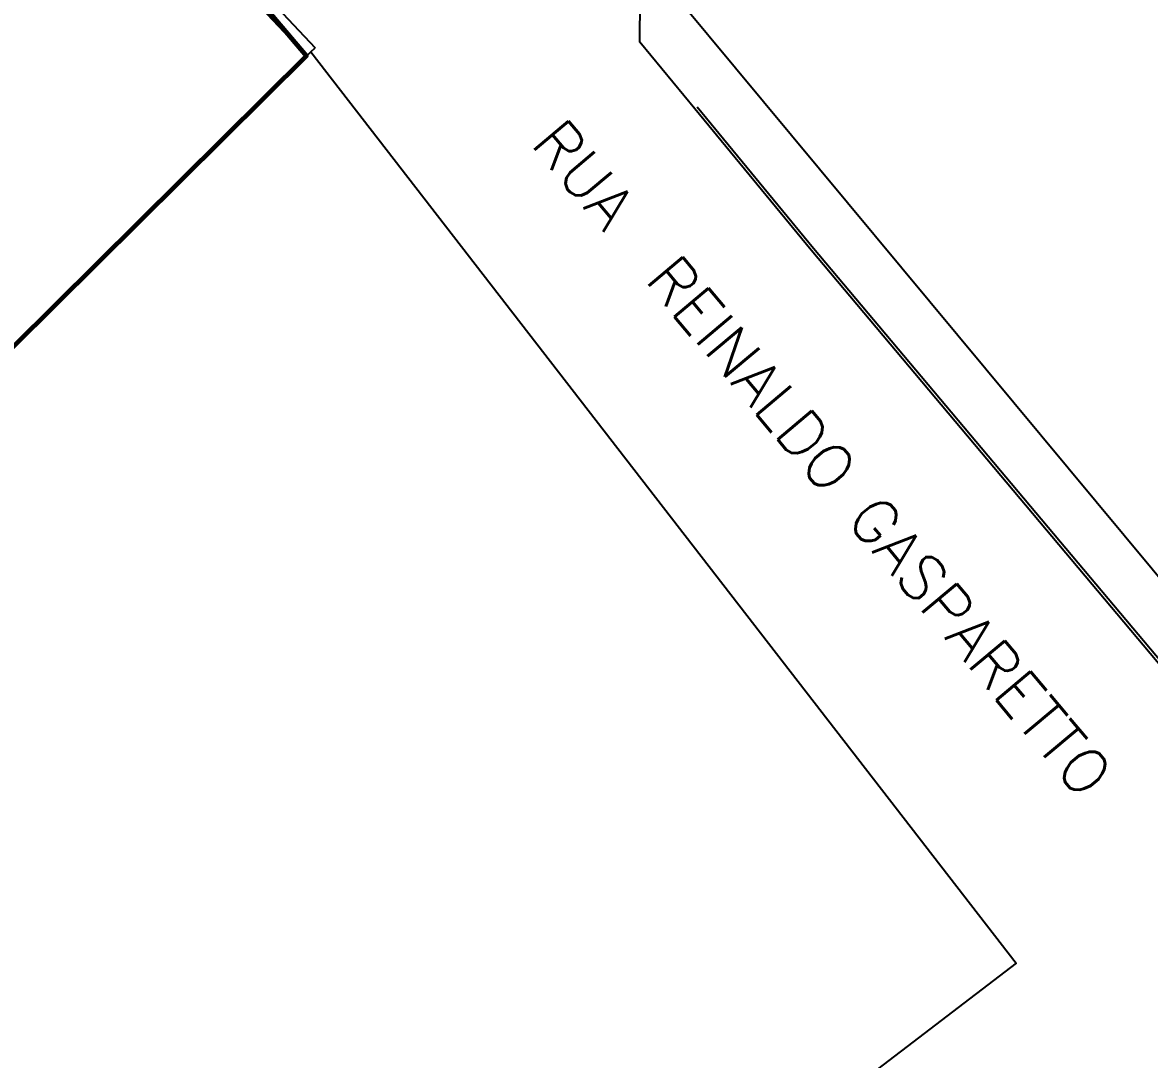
# Model space of a CAD drawing. Header units: metres. Extents: x 2113 to 5678, y -2764 to 956.
# Drawn here: x 3226.25 to 3264.16, y -1697.11 to -1662.23 of the extents above; entities that cross this region are included whole.
import ezdxf

# ---------------------------------------------------------------- set-up
doc = ezdxf.new("R2010")
doc.units = ezdxf.units.M
doc.header["$MEASUREMENT"] = 0
doc.layers.add('TXT_QUADRAFISCAL_5000', color=7, linetype='Continuous')
doc.styles.add('ROMANS', font='romans.shx')

# ---------------------------------------------------------------- blocks, each defined once
blk = doc.blocks.new('rodoviária')
at = {"elevation": -463, "flags": 128}
for points in [[(3667.047, -1203.068), (3664.137, -1203.051), (3663.022, -1202.121), (3661.879, -1200.298), (3661.323, -1198.401), (3660.959, -1195.604), (3660.701, -1187.942), (3660.679, -1178.749), (3663.408, -1164.481)], [(3693.312, -1202.986), (3673.207, -1203.096), (3667.047, -1203.068)], [(3693.311, -1202.886), (3673.207, -1202.996), (3667.048, -1202.968)]]:
    blk.add_lwpolyline(points, dxfattribs=at)

msp = doc.modelspace()

# ---------------------------------------------------------------- linework, layer by layer
for p, q in [((3232.183, -1659.504), (3235.8, -1663.352)), ((3232.474, -1659.23), (3236.091, -1663.078)), ((3235.8, -1663.352), (3236.091, -1663.078))]:
    msp.add_line(p, q)
at = {"color": 1, "lineweight": 60, "flags": 128}
msp.add_lwpolyline([(3065.665, -1651.787), (3110.846, -1600.623), (3138.766, -1591.051), (3171.139, -1599.714), (3179.692, -1605.223), (3195.186, -1607.062), (3196.62, -1607.825), (3202.187, -1597.432), (3206.36, -1597.996), (3199.753, -1613.792), (3201.123, -1622.494), (3235.8, -1663.352), (3214.657, -1684.321), (3216.961, -1686.594), (3212.648, -1690.742), (3210.364, -1688.49), (3205.322, -1693.604), (3236.398, -1711.668)], dxfattribs=at)
msp.add_lwpolyline([(3246.526, -1659.285), (3268.9, -1686.2), (3288.066, -1670.147), (3265.652, -1643.386)], close=True)
msp.add_lwpolyline([(3246.526, -1659.285), (3268.9, -1686.2), (3288.066, -1670.147), (3265.652, -1643.386)], close=True)
for points in [[(3235.945, -1663.215), (3214.657, -1684.321)], [(3235.803, -1663.356), (3235.945, -1663.215), (3235.945, -1663.215), (3259.672, -1693.871), (3236.398, -1711.668), (3236.398, -1711.668), (3236.398, -1711.668)]]:
    msp.add_lwpolyline(points)
at = {"layer": 'TXT_QUADRAFISCAL_5000', "lineweight": 100}
msp.add_circle((3163.675, -1737.551), 237.953, dxfattribs=at)
msp.add_circle((3163.675, -1737.551), 237.953, dxfattribs=at)

# ---------------------------------------------------------------- block references
at = {"rotation": 309.7368446514157}
msp.add_blockref('rodoviária', (1829.805, 1923.855, 463), dxfattribs=at)

# ---------------------------------------------------------------- texts
at = {"style": 'ROMANS'}
msp.add_text('RUA  REINALDO GASPARETTO', height=1.5, rotation=310, dxfattribs=at).set_placement((3243.304, -1666.315))

doc.saveas('drawing.dxf')
